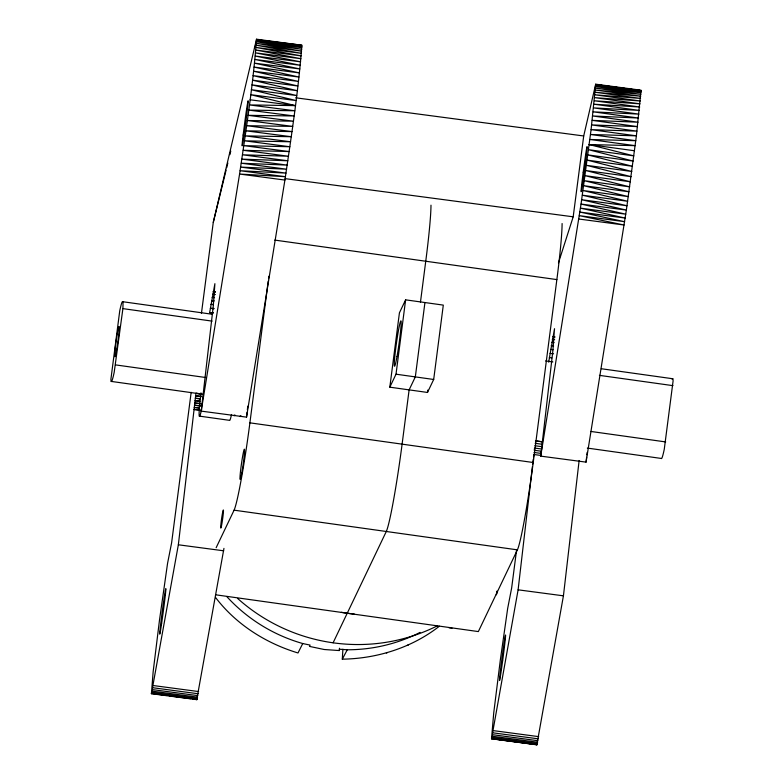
<?xml version="1.0" encoding="UTF-8"?>
<svg xmlns="http://www.w3.org/2000/svg" width="784" height="784" viewBox="0 0 784 784"><rect width="100%" height="100%" fill="white"/><g stroke="black" fill="none" stroke-linecap="round" stroke-linejoin="round"><path stroke-width="1.18" d="M558.473 262.816L573.192 216.815L583.708 135.975L595.693 84.182L641.008 90.209L636.392 135.838L626.367 210.092L586.05 462.129L540.725 456.131L552.896 350.556L554.523 328.692L548.673 362.139M196.637 697.809L196.745 699.73L223.95 548.379M536.756 742.879L536.844 744.8L563.431 595.83L579.131 460.502M122.902 308.622L123.019 303.996A40.396 2.342 -82 0 0 119.736 310.876L110.916 379.133A40.396 2.342 -82 0 0 114.199 372.253L122.902 308.622L212.111 321.117M587.353 448.085L661.265 458.444A40.396 2.342 -82 0 0 664.264 449.281L673.084 381.024A40.396 2.342 -82 0 0 672.123 379.182M342.892 649.221L342.304 659.168C377.016 658.658 411.914 647.731 439.373 626.21M201.429 313.433L213.268 222.401L256.525 39.2L301.84 45.227C298.518 90.385 291.462 135.269 284.906 180.065L246.529 417.137L201.204 411.12L213.326 305.535L214.894 283.671L209.671 312.571L213.248 313.051M246.529 417.137L247.087 412.266M247.362 409.836L247.783 406.19M191.169 392.333L171.608 542.851L167.57 563.304L159.524 619.85L153.154 671.721L151.42 693.713L178.35 544.782L195.941 393.333L200.743 393.695M516.538 550.309L511.658 587.931L507.679 608.394L500.368 659.707L493.724 712.97L491.519 738.793L518.106 589.823L532.405 466.578M532.689 464.167L533.247 459.336M533.532 456.915L533.806 454.495L540.96 455.445M586.05 462.129L586.608 457.268M586.883 454.838L587.167 452.397M201.204 411.12L239.581 174.048C246.147 129.242 253.193 84.358 256.525 39.2M540.725 456.131L581.052 204.056L591.087 129.634L595.693 84.182M216.139 547.732L234.083 510.168A76.215 4.41 -82 0 0 249.9 422.841L268.216 281.113M268.53 278.683L268.843 276.262M389.815 387.169L399.428 312.816L405.622 299.841L443.303 305.113L433.689 379.476L427.496 392.451L389.815 387.169L396.018 374.193L405.622 299.841M420.449 302.252L425.751 261.239A76.215 4.41 -82 0 0 430.984 205.173M424.938 302.546L415.324 376.898L409.121 389.873L402.104 444.156A76.215 4.41 -82 0 1 386.296 531.483L333.102 642.802M427.496 392.451L427.799 390.05M496.86 591.205L496.399 594.782L497.154 591.322M215.561 594.782L478.348 631.581L517.411 549.849A76.215 4.41 -82 0 0 533.218 462.511L556.865 279.594A76.215 4.41 -82 0 0 562.099 223.538M226.88 596.683A160.828 157.937 25.5 0 0 302.742 643.537L310.101 645.095L309.474 646.398L324.184 649.505L339.149 650.553L339.482 648.241M301.84 45.227L256.574 39.7L301.899 46.501L256.574 40.562L301.85 47.706L256.535 41.768L301.762 49.245L256.437 43.345L301.624 51.117L256.29 45.247L301.438 53.332L256.103 47.461L301.203 55.87L255.868 50.039L300.929 58.712L255.594 52.881L300.615 61.838L255.27 56.046L300.243 65.278L254.908 59.447L299.841 68.953L254.496 63.161L299.4 72.902L254.055 67.081L298.92 77.038L253.575 71.246L298.4 81.418L253.056 75.627L297.851 85.985L252.507 80.174L297.283 90.689L251.938 84.878L296.685 95.55L251.341 89.739L296.058 100.538L250.713 94.697L295.411 105.634L249.4 104.929L294.745 110.769L248.724 110.103L294.069 115.973L248.038 115.326L293.383 121.187L247.342 120.52L292.687 126.391L246.646 125.705L291.981 131.594L245.941 130.83L291.276 136.72L245.245 135.877L290.58 141.777L244.549 140.816L289.884 146.745L243.863 145.648L289.198 151.567L243.197 150.293L288.522 156.251L242.54 154.801L287.855 160.779L241.893 159.123L287.218 165.11L241.276 163.209L286.601 169.197L240.688 167.09L286.003 173.107L240.12 170.726L285.445 176.704L239.581 174.048L284.906 180.065M213.268 222.401L226.096 170.118M226.684 167.747L227.85 162.994M229.888 154.673L230.761 151.106M254.457 47.961L255.388 45.825M302.742 643.537L297.998 652.964C265.815 643.243 235.955 624.338 215.502 597.408M339.149 650.553L339.776 649.25L347.263 649.779A160.828 157.937 25.5 0 0 420.067 632.404M347.263 649.779L342.304 659.168M386.336 653.023L387.276 652.67M407.219 645.428L408.297 645.026M578.759 219.01L624.074 225.018L579.288 215.649L624.603 221.686L579.846 212.052L625.171 218.06L580.444 208.142L625.759 214.179L581.052 204.056L626.367 210.092L581.689 199.724L627.004 205.761L582.345 195.187L627.661 201.263L583.022 190.512L628.327 196.608L583.698 185.681L629.013 191.786L584.394 180.712L629.699 186.847L585.089 175.665L630.395 181.79L585.795 170.54L631.1 176.665L586.491 165.326L631.796 171.48L587.187 160.122L632.492 166.286L587.873 154.909L633.178 161.063L588.549 149.705L633.854 155.889L589.215 144.57L635.167 145.657L589.862 139.483L635.785 140.699L590.489 134.495L636.392 135.838L591.087 129.634L636.961 131.134L591.665 124.93L637.51 126.596L592.214 120.364L638.029 122.206L592.733 115.983L638.509 118.041L593.214 111.847L638.95 114.121L593.655 107.898L639.362 110.417L594.066 104.223L639.734 107.006L594.429 100.783L640.058 103.841L594.752 97.647L640.342 100.999L595.036 94.815L640.577 98.431L595.272 92.277L640.773 96.207L595.458 90.062L640.92 94.315L595.605 88.19L641.018 92.737L595.693 86.652L641.067 91.532L595.742 85.446L641.067 90.67L595.742 84.623L641.067 90.67M209.671 312.571L213.297 312.718M213.954 308.475L210.318 308.318L213.905 308.788M213.366 304.476L210.945 304.359L213.326 304.672M213.954 300.811L211.533 300.664L213.924 300.987M214.502 297.479L212.092 297.322L214.473 297.636M215.012 294.48L212.601 294.304L214.983 294.627M201.625 396.302L195.618 395.842L201.586 396.635M200.116 398.644L195.314 398.272L200.087 398.909M199.822 401.065L195.02 400.683L199.793 401.32M215.473 291.864L213.072 291.668L215.453 291.981M200.733 403.495L194.736 403.015L200.704 403.809M200.469 405.74L194.471 405.24L200.43 406.034M199.009 407.817L194.216 407.415L198.989 408.052M199.979 409.973L193.981 409.454L199.94 410.238M250.067 99.793L295.411 105.634M295.666 97.794L583.708 135.975M285.141 178.634L573.192 216.815M552.72 336.689L555.111 337.002M552.259 339.335L554.641 339.648M551.75 342.343L554.141 342.657M551.201 345.695L553.592 346.009M550.623 349.38L553.004 349.703M550.005 353.349L553.582 353.819M549.349 357.602L551.74 357.925M195.941 393.333L200.714 393.96M535.452 440.892L542.606 441.843L536.472 440.961M535.149 443.323L542.303 444.273M534.845 445.733L542.009 446.684M541.724 449.016L534.561 448.066L534.296 450.29L541.45 451.241M534.041 452.466L541.195 453.417M518.106 589.823L563.431 595.83M178.35 544.782L223.665 550.799M153.321 685.549L198.636 691.566M493.381 730.629L538.706 736.637M152.919 687.744L198.234 693.762M492.989 732.834L538.304 738.832M152.557 689.626L197.872 695.643M492.626 734.706L537.951 740.713M152.243 691.155L197.558 697.172M492.313 736.245L537.638 742.242M492.048 737.45L537.363 743.457M151.959 692.36L197.284 698.377M151.733 693.154L197.058 699.171M491.823 738.234L537.148 744.241M495.018 738.998L536.766 744.526M151.341 693.438L166.845 695.496M169.226 695.81L178.772 697.084M181.153 697.397L190.698 698.662M193.08 698.975L196.657 699.455M491.646 738.724L536.971 744.731M151.42 693.713L196.872 699.661M491.519 738.793L536.844 744.8M589.215 144.57L634.511 150.753M274.753 240.09L556.865 279.594M122.735 301.722L212.395 314.276M545.586 360.934L552.857 361.953M601.318 368.735L672.799 378.75M599.417 375.36L672.966 385.65M396.018 374.193L433.689 379.476M115.62 364.903L206.045 377.565M590.94 431.465L665.694 441.931M111.201 381.406L203.281 394.303M249.9 422.841L533.218 462.511M199.342 416.108L229.477 420.332A31.252 1.813 -82 0 0 231.535 414.491M234.083 510.168L517.411 549.849M449.007 627.768L452.025 628.19M354.29 614.068A177.635 174.45 25.5 0 1 341.383 612.304M240.874 415.696A57.163 3.312 -82 0 1 239.914 416.314M234.847 414.854A57.163 3.312 -82 0 1 233.887 415.471M437.541 625.74A177.635 174.45 25.5 0 1 237.581 598.417M201.664 409.032A31.252 1.813 -82 0 1 200.978 392.862M243.138 135.024L242.619 139.621A22.863 0.51 -82.4 0 0 243.932 135.652A22.863 0.51 -82.4 0 0 248.116 102.361A22.863 0.51 -82.4 0 0 245.353 117.894L243.138 135.024M583.208 172.255L582.492 177.958A22.863 0.49 -82.5 0 0 581.356 190.992A22.863 0.49 -82.5 0 0 585.021 166.022L585.736 160.318A22.863 0.49 -82.5 0 0 586.873 147.284A22.863 0.49 -82.5 0 0 583.208 172.255M502.632 660.863L501.848 666.547A22.863 0.49 -82.5 0 1 500.241 672.407A22.863 0.49 -82.5 0 1 505.337 635.687A22.863 0.49 -82.5 0 1 502.632 660.863M161.622 623.417A22.863 0.51 -82.4 0 0 165.826 588.588A22.863 0.51 -82.4 0 0 160.955 621.683A22.863 0.51 -82.4 0 0 161.622 623.417M116.483 350.242A15.239 0.882 -82 0 0 119.148 326.526A15.239 0.882 -82 0 0 115.268 347.92A15.239 0.882 -82 0 0 116.483 350.242M221.46 525.956A9.143 0.529 -82 0 0 223.46 510.502A9.143 0.529 -82 0 0 221.343 520.556A9.143 0.529 -82 0 0 221.46 525.956M241.795 472.958A15.239 0.882 -82 0 0 244.461 449.242A15.239 0.882 -82 0 0 240.58 470.635A15.239 0.882 -82 0 0 241.795 472.958M396.998 356.524A22.863 1.323 -82 0 0 400.987 320.95A22.863 1.323 -82 0 0 395.175 353.035A22.863 1.323 -82 0 0 396.998 356.524"/></g></svg>
